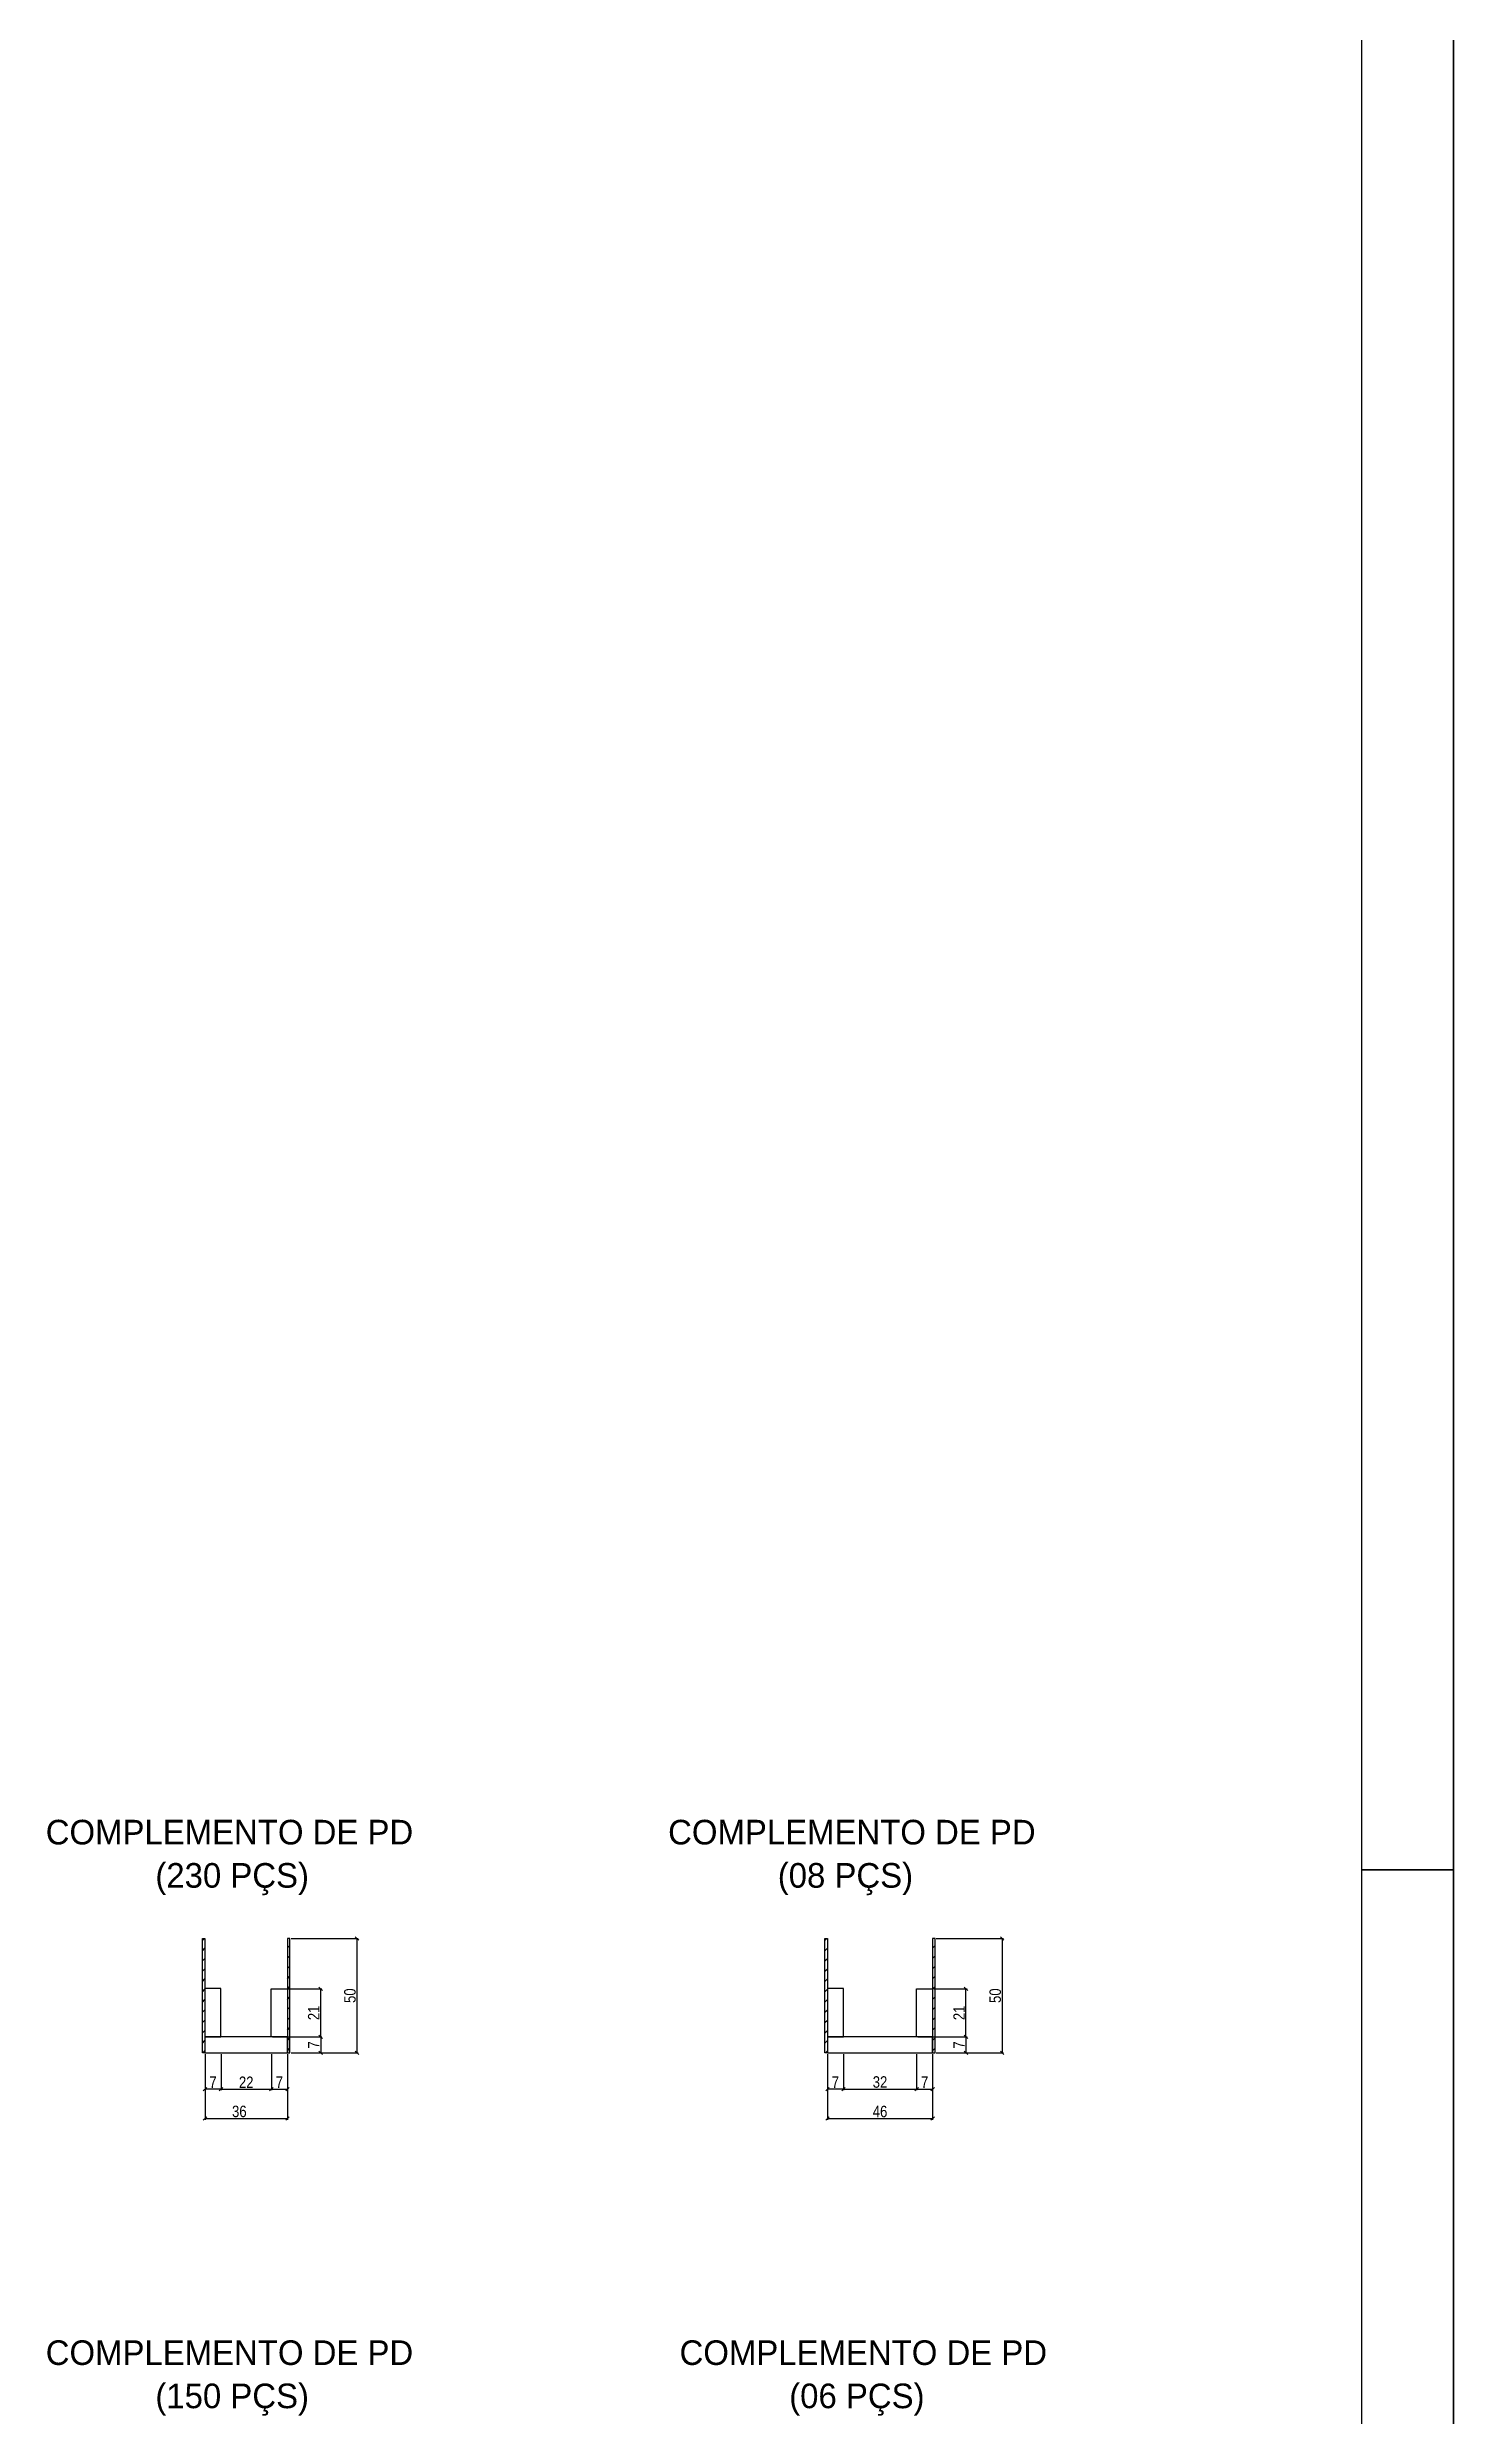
# Model space of a CAD drawing. Extents: x 17311 to 161354, y 153625 to 213544.
# Drawn here: x 23091 to 24320, y 209403 to 211473 of the extents above; entities that cross this region are included whole.
import ezdxf

# ---------------------------------------------------------------- set-up
doc = ezdxf.new("R2010")
doc.units = 0
doc.layers.get('0').update_dxf_attribs({"linetype": 'CONTINUOUS'})
doc.layers.get('DEFPOINTS').update_dxf_attribs({"linetype": 'CONTINUOUS'})
doc.layers.add('00 - FELIPE', color=2, linetype='CONTINUOUS', plot=False)
for name, color, linetype in [('COTA', 241, 'CONTINUOUS'), ('detalhes', 4, 'CONTINUOUS'), ('SARR_7x7', 40, 'CONTINUOUS')]:
    doc.layers.add(name, color=color, linetype=linetype)
doc.layers.add('FOLHA', color=255, linetype='CONTINUOUS', lineweight=40)
doc.styles.add('COTA TECNICA 2X', font='techl___.ttf', dxfattribs={"height": 10})
doc.styles.add('ROMAS860', font='ROMAS860.SHX', dxfattribs={"height": 8.5})
doc.dimstyles.new('SECAO', dxfattribs={"dimscale": 0.333333, "dimtxt": 5, "dimasz": 9, "dimexe": 3, "dimexo": 3, "dimgap": 3, "dimtad": 1, "dimdec": 1, "dimlfac": 0.5, "dimzin": 12, "dimdsep": 46, "dimtxsty": 'COTA TECNICA 2X', "dimblk1": 'OBLIQUE', "dimblk2": 'OBLIQUE', "dimsah": 1, "dimcen": 0.9, "dimclrd": 4, "dimclre": 4, "dimclrt": 240, "dimadec": 1, "dimazin": 3, "dimtfac": 1, "dimtdec": 1, "dimtmove": 0, "dimatfit": 3, "dimfxl": 1, "dimtolj": 1, "dimtzin": 12, "dimarcsym": 0})
pattern_1 = [(45, (346.7963, 24.105), (-4.49012806, 4.49012806), [])]

# ---------------------------------------------------------------- blocks, each defined once
blk = doc.blocks.new('_Oblique')
at = {"color": 0, "linetype": 'ByBlock', "lineweight": -2}
blk.add_line((-0.5, -0.5), (0.5, 0.5), dxfattribs=at)
blk = doc.blocks.new('*D3542')
at = {"layer": 'DEFPOINTS', "color": 0, "transparency": 16777216}
for p in [(23228.6, 209720.4), (23300.6, 209720.4), (23300.6, 209663)]:
    blk.add_point(p, dxfattribs=at)
at = {"layer": 'detalhes', "color": 4, "lineweight": -2, "transparency": 16777216}
for p, q in [((23228.6, 209719.4), (23228.6, 209662)), ((23300.6, 209719.4), (23300.6, 209662)), ((23228.6, 209663), (23300.6, 209663))]:
    blk.add_line(p, q, dxfattribs=at)
at = {"layer": 'detalhes', "color": 4, "lineweight": -2, "transparency": 16777216, "xscale": 3, "yscale": 3, "zscale": 3, "rotation": 180}
blk.add_blockref('_Oblique', (23228.6, 209663), dxfattribs=at)
at = {"layer": 'detalhes', "color": 4, "lineweight": -2, "transparency": 16777216, "xscale": 3, "yscale": 3, "zscale": 3}
blk.add_blockref('_Oblique', (23300.6, 209663), dxfattribs=at)
at = {"layer": 'detalhes', "color": 240, "transparency": 16777216, "insert": (23258.6, 209669.2), "char_height": 10, "attachment_point": 5, "style": 'COTA TECNICA 2X'}
blk.add_mtext('\\A1;36', dxfattribs=at)
blk = doc.blocks.new('*D3543')
at = {"layer": 'DEFPOINTS', "color": 0, "transparency": 16777216}
for p in [(23242.6, 209720.4), (23286.6, 209720.4), (23286.6, 209688.7)]:
    blk.add_point(p, dxfattribs=at)
at = {"layer": 'detalhes', "color": 4, "lineweight": -2, "transparency": 16777216}
for p, q in [((23242.6, 209719.4), (23242.6, 209687.7)), ((23286.6, 209719.4), (23286.6, 209687.7)), ((23242.6, 209688.7), (23286.6, 209688.7))]:
    blk.add_line(p, q, dxfattribs=at)
at = {"layer": 'detalhes', "color": 4, "lineweight": -2, "transparency": 16777216, "xscale": 3, "yscale": 3, "zscale": 3, "rotation": 180}
blk.add_blockref('_Oblique', (23242.6, 209688.7), dxfattribs=at)
at = {"layer": 'detalhes', "color": 4, "lineweight": -2, "transparency": 16777216, "xscale": 3, "yscale": 3, "zscale": 3}
blk.add_blockref('_Oblique', (23286.6, 209688.7), dxfattribs=at)
at = {"layer": 'detalhes', "color": 240, "transparency": 16777216, "insert": (23264.6, 209694.7), "char_height": 10, "attachment_point": 5, "style": 'COTA TECNICA 2X'}
blk.add_mtext('\\A1;22', dxfattribs=at)
blk = doc.blocks.new('*D3544')
at = {"layer": 'DEFPOINTS', "color": 0, "transparency": 16777216}
for p in [(23286.6, 209688.7), (23300.6, 209688.7), (23300.6, 209688.7)]:
    blk.add_point(p, dxfattribs=at)
at = {"layer": 'detalhes', "color": 4, "lineweight": -2, "transparency": 16777216}
blk.add_line((23286.6, 209688.7), (23300.6, 209688.7), dxfattribs=at)
at = {"layer": 'detalhes', "color": 4, "lineweight": -2, "transparency": 16777216, "xscale": 3, "yscale": 3, "zscale": 3, "rotation": 180}
blk.add_blockref('_Oblique', (23286.6, 209688.7), dxfattribs=at)
at = {"layer": 'detalhes', "color": 4, "lineweight": -2, "transparency": 16777216, "xscale": 3, "yscale": 3, "zscale": 3}
blk.add_blockref('_Oblique', (23300.6, 209688.7), dxfattribs=at)
at = {"layer": 'detalhes', "color": 240, "transparency": 16777216, "insert": (23293.6, 209694.8), "char_height": 10, "attachment_point": 5, "style": 'COTA TECNICA 2X'}
blk.add_mtext('\\A1;7', dxfattribs=at)
blk = doc.blocks.new('*D3545')
at = {"layer": 'DEFPOINTS', "color": 0, "transparency": 16777216}
for p in [(23228.6, 209688.7), (23228.6, 209688.7), (23242.6, 209688.7)]:
    blk.add_point(p, dxfattribs=at)
at = {"layer": 'detalhes', "color": 4, "lineweight": -2, "transparency": 16777216}
blk.add_line((23242.6, 209688.7), (23228.6, 209688.7), dxfattribs=at)
at = {"layer": 'detalhes', "color": 4, "lineweight": -2, "transparency": 16777216, "xscale": 3, "yscale": 3, "zscale": 3, "rotation": 180}
blk.add_blockref('_Oblique', (23228.6, 209688.7), dxfattribs=at)
at = {"layer": 'detalhes', "color": 4, "lineweight": -2, "transparency": 16777216, "xscale": 3, "yscale": 3, "zscale": 3}
blk.add_blockref('_Oblique', (23242.6, 209688.7), dxfattribs=at)
at = {"layer": 'detalhes', "color": 240, "transparency": 16777216, "insert": (23235.6, 209694.8), "char_height": 10, "attachment_point": 5, "style": 'COTA TECNICA 2X'}
blk.add_mtext('\\A1;7', dxfattribs=at)
blk = doc.blocks.new('*D3546')
at = {"layer": 'DEFPOINTS', "color": 0, "transparency": 16777216}
for p in [(23286.6, 209734.4), (23304.6, 209720.4), (23329.7, 209720.4)]:
    blk.add_point(p, dxfattribs=at)
at = {"layer": 'detalhes', "color": 4, "lineweight": -2, "transparency": 16777216}
for p, q in [((23287.6, 209734.4), (23330.7, 209734.4)), ((23329.7, 209734.4), (23329.7, 209720.4)), ((23305.6, 209720.4), (23330.7, 209720.4))]:
    blk.add_line(p, q, dxfattribs=at)
at = {"layer": 'detalhes', "color": 4, "lineweight": -2, "transparency": 16777216, "xscale": 3, "yscale": 3, "zscale": 3}
for p, rotation in [((23329.7, 209734.4), 90), ((23329.7, 209720.4), 270)]:
    blk.add_blockref('_Oblique', p, dxfattribs=dict(at, rotation=rotation))
at = {"layer": 'detalhes', "color": 240, "transparency": 16777216, "insert": (23323.6, 209727.4), "char_height": 10, "attachment_point": 5, "rotation": 90, "style": 'COTA TECNICA 2X'}
blk.add_mtext('\\A1;7', dxfattribs=at)
blk = doc.blocks.new('*D3547')
at = {"layer": 'DEFPOINTS', "color": 0, "transparency": 16777216}
for p in [(23300.6, 209776.4), (23329.7, 209776.4), (23300.6, 209734.4)]:
    blk.add_point(p, dxfattribs=at)
at = {"layer": 'detalhes', "color": 4, "lineweight": -2, "transparency": 16777216}
for p, q in [((23301.6, 209776.4), (23330.7, 209776.4)), ((23329.7, 209734.4), (23329.7, 209776.4)), ((23301.6, 209734.4), (23330.7, 209734.4))]:
    blk.add_line(p, q, dxfattribs=at)
at = {"layer": 'detalhes', "color": 4, "lineweight": -2, "transparency": 16777216, "xscale": 3, "yscale": 3, "zscale": 3}
for p, rotation in [((23329.7, 209776.4), 90), ((23329.7, 209734.4), 270)]:
    blk.add_blockref('_Oblique', p, dxfattribs=dict(at, rotation=rotation))
at = {"layer": 'detalhes', "color": 240, "transparency": 16777216, "insert": (23323.6, 209755.4), "char_height": 10, "attachment_point": 5, "rotation": 90, "style": 'COTA TECNICA 2X'}
blk.add_mtext('\\A1;21', dxfattribs=at)
blk = doc.blocks.new('*D3548')
at = {"layer": 'DEFPOINTS', "color": 0, "transparency": 16777216}
for p in [(23302.8, 209820.4), (23302.8, 209720.4), (23361.4, 209720.4)]:
    blk.add_point(p, dxfattribs=at)
at = {"layer": 'detalhes', "color": 4, "lineweight": -2, "transparency": 16777216}
for p, q in [((23303.8, 209820.4), (23362.4, 209820.4)), ((23361.4, 209820.4), (23361.4, 209720.4)), ((23303.8, 209720.4), (23362.4, 209720.4))]:
    blk.add_line(p, q, dxfattribs=at)
at = {"layer": 'detalhes', "color": 4, "lineweight": -2, "transparency": 16777216, "xscale": 3, "yscale": 3, "zscale": 3}
for p, rotation in [((23361.4, 209820.4), 90), ((23361.4, 209720.4), 270)]:
    blk.add_blockref('_Oblique', p, dxfattribs=dict(at, rotation=rotation))
at = {"layer": 'detalhes', "color": 240, "transparency": 16777216, "insert": (23355.3, 209770.4), "char_height": 10, "attachment_point": 5, "rotation": 90, "style": 'COTA TECNICA 2X'}
blk.add_mtext('\\A1;50', dxfattribs=at)
blk = doc.blocks.new('*D3550')
at = {"layer": 'DEFPOINTS', "color": 0, "transparency": 16777216}
for p in [(23772.5, 209720.4), (23864.5, 209720.4), (23864.5, 209663)]:
    blk.add_point(p, dxfattribs=at)
at = {"layer": 'detalhes', "color": 4, "lineweight": -2, "transparency": 16777216}
for p, q in [((23772.5, 209719.4), (23772.5, 209662)), ((23864.5, 209719.4), (23864.5, 209662)), ((23772.5, 209663), (23864.5, 209663))]:
    blk.add_line(p, q, dxfattribs=at)
at = {"layer": 'detalhes', "color": 4, "lineweight": -2, "transparency": 16777216, "xscale": 3, "yscale": 3, "zscale": 3, "rotation": 180}
blk.add_blockref('_Oblique', (23772.5, 209663), dxfattribs=at)
at = {"layer": 'detalhes', "color": 4, "lineweight": -2, "transparency": 16777216, "xscale": 3, "yscale": 3, "zscale": 3}
blk.add_blockref('_Oblique', (23864.5, 209663), dxfattribs=at)
at = {"layer": 'detalhes', "color": 240, "transparency": 16777216, "insert": (23818.5, 209669.1), "char_height": 10, "attachment_point": 5, "style": 'COTA TECNICA 2X'}
blk.add_mtext('\\A1;46', dxfattribs=at)
blk = doc.blocks.new('*D3551')
at = {"layer": 'DEFPOINTS', "color": 0, "transparency": 16777216}
for p in [(23786.5, 209720.4), (23850.5, 209720.4), (23850.5, 209688.7)]:
    blk.add_point(p, dxfattribs=at)
at = {"layer": 'detalhes', "color": 4, "lineweight": -2, "transparency": 16777216}
for p, q in [((23786.5, 209719.4), (23786.5, 209687.7)), ((23850.5, 209719.4), (23850.5, 209687.7)), ((23786.5, 209688.7), (23850.5, 209688.7))]:
    blk.add_line(p, q, dxfattribs=at)
at = {"layer": 'detalhes', "color": 4, "lineweight": -2, "transparency": 16777216, "xscale": 3, "yscale": 3, "zscale": 3, "rotation": 180}
blk.add_blockref('_Oblique', (23786.5, 209688.7), dxfattribs=at)
at = {"layer": 'detalhes', "color": 4, "lineweight": -2, "transparency": 16777216, "xscale": 3, "yscale": 3, "zscale": 3}
blk.add_blockref('_Oblique', (23850.5, 209688.7), dxfattribs=at)
at = {"layer": 'detalhes', "color": 240, "transparency": 16777216, "insert": (23818.5, 209694.9), "char_height": 10, "attachment_point": 5, "style": 'COTA TECNICA 2X'}
blk.add_mtext('\\A1;32', dxfattribs=at)
blk = doc.blocks.new('*D3552')
at = {"layer": 'DEFPOINTS', "color": 0, "transparency": 16777216}
for p in [(23850.5, 209688.7), (23864.5, 209688.7), (23864.5, 209688.7)]:
    blk.add_point(p, dxfattribs=at)
at = {"layer": 'detalhes', "color": 4, "lineweight": -2, "transparency": 16777216}
blk.add_line((23850.5, 209688.7), (23864.5, 209688.7), dxfattribs=at)
at = {"layer": 'detalhes', "color": 4, "lineweight": -2, "transparency": 16777216, "xscale": 3, "yscale": 3, "zscale": 3, "rotation": 180}
blk.add_blockref('_Oblique', (23850.5, 209688.7), dxfattribs=at)
at = {"layer": 'detalhes', "color": 4, "lineweight": -2, "transparency": 16777216, "xscale": 3, "yscale": 3, "zscale": 3}
blk.add_blockref('_Oblique', (23864.5, 209688.7), dxfattribs=at)
at = {"layer": 'detalhes', "color": 240, "transparency": 16777216, "insert": (23857.5, 209694.8), "char_height": 10, "attachment_point": 5, "style": 'COTA TECNICA 2X'}
blk.add_mtext('\\A1;7', dxfattribs=at)
blk = doc.blocks.new('*D3553')
at = {"layer": 'DEFPOINTS', "color": 0, "transparency": 16777216}
for p in [(23772.5, 209688.7), (23772.5, 209688.7), (23786.5, 209688.7)]:
    blk.add_point(p, dxfattribs=at)
at = {"layer": 'detalhes', "color": 4, "lineweight": -2, "transparency": 16777216}
blk.add_line((23786.5, 209688.7), (23772.5, 209688.7), dxfattribs=at)
at = {"layer": 'detalhes', "color": 4, "lineweight": -2, "transparency": 16777216, "xscale": 3, "yscale": 3, "zscale": 3, "rotation": 180}
blk.add_blockref('_Oblique', (23772.5, 209688.7), dxfattribs=at)
at = {"layer": 'detalhes', "color": 4, "lineweight": -2, "transparency": 16777216, "xscale": 3, "yscale": 3, "zscale": 3}
blk.add_blockref('_Oblique', (23786.5, 209688.7), dxfattribs=at)
at = {"layer": 'detalhes', "color": 240, "transparency": 16777216, "insert": (23779.5, 209694.8), "char_height": 10, "attachment_point": 5, "style": 'COTA TECNICA 2X'}
blk.add_mtext('\\A1;7', dxfattribs=at)
blk = doc.blocks.new('*D3554')
at = {"layer": 'DEFPOINTS', "color": 0, "transparency": 16777216}
for p in [(23850.5, 209734.4), (23868.5, 209720.4), (23893.6, 209720.4)]:
    blk.add_point(p, dxfattribs=at)
at = {"layer": 'detalhes', "color": 4, "lineweight": -2, "transparency": 16777216}
for p, q in [((23851.5, 209734.4), (23894.6, 209734.4)), ((23893.6, 209734.4), (23893.6, 209720.4)), ((23869.5, 209720.4), (23894.6, 209720.4))]:
    blk.add_line(p, q, dxfattribs=at)
at = {"layer": 'detalhes', "color": 4, "lineweight": -2, "transparency": 16777216, "xscale": 3, "yscale": 3, "zscale": 3}
for p, rotation in [((23893.6, 209734.4), 90), ((23893.6, 209720.4), 270)]:
    blk.add_blockref('_Oblique', p, dxfattribs=dict(at, rotation=rotation))
at = {"layer": 'detalhes', "color": 240, "transparency": 16777216, "insert": (23887.5, 209727.4), "char_height": 10, "attachment_point": 5, "rotation": 90, "style": 'COTA TECNICA 2X'}
blk.add_mtext('\\A1;7', dxfattribs=at)
blk = doc.blocks.new('*D3555')
at = {"layer": 'DEFPOINTS', "color": 0, "transparency": 16777216}
for p in [(23864.5, 209776.4), (23893.6, 209776.4), (23864.5, 209734.4)]:
    blk.add_point(p, dxfattribs=at)
at = {"layer": 'detalhes', "color": 4, "lineweight": -2, "transparency": 16777216}
for p, q in [((23865.5, 209776.4), (23894.6, 209776.4)), ((23893.6, 209734.4), (23893.6, 209776.4)), ((23865.5, 209734.4), (23894.6, 209734.4))]:
    blk.add_line(p, q, dxfattribs=at)
at = {"layer": 'detalhes', "color": 4, "lineweight": -2, "transparency": 16777216, "xscale": 3, "yscale": 3, "zscale": 3}
for p, rotation in [((23893.6, 209776.4), 90), ((23893.6, 209734.4), 270)]:
    blk.add_blockref('_Oblique', p, dxfattribs=dict(at, rotation=rotation))
at = {"layer": 'detalhes', "color": 240, "transparency": 16777216, "insert": (23887.6, 209755.4), "char_height": 10, "attachment_point": 5, "rotation": 90, "style": 'COTA TECNICA 2X'}
blk.add_mtext('\\A1;21', dxfattribs=at)
blk = doc.blocks.new('*D3549')
at = {"layer": 'DEFPOINTS', "color": 0, "transparency": 16777216}
for p in [(23866.7, 209820.4), (23866.7, 209720.4), (23925.3, 209720.4)]:
    blk.add_point(p, dxfattribs=at)
at = {"layer": 'detalhes', "color": 4, "lineweight": -2, "transparency": 16777216}
for p, q in [((23867.7, 209820.4), (23926.3, 209820.4)), ((23925.3, 209820.4), (23925.3, 209720.4)), ((23867.7, 209720.4), (23926.3, 209720.4))]:
    blk.add_line(p, q, dxfattribs=at)
at = {"layer": 'detalhes', "color": 4, "lineweight": -2, "transparency": 16777216, "xscale": 3, "yscale": 3, "zscale": 3}
for p, rotation in [((23925.3, 209820.4), 90), ((23925.3, 209720.4), 270)]:
    blk.add_blockref('_Oblique', p, dxfattribs=dict(at, rotation=rotation))
at = {"layer": 'detalhes', "color": 240, "transparency": 16777216, "insert": (23919.2, 209770.4), "char_height": 10, "attachment_point": 5, "rotation": 90, "style": 'COTA TECNICA 2X'}
blk.add_mtext('\\A1;50', dxfattribs=at)

msp = doc.modelspace()

# ---------------------------------------------------------------- hatches: boundary and pattern name
at = {"layer": 'COTA'}
h = msp.add_hatch(dxfattribs=at)
h.set_pattern_fill('ANSI31', color=256, scale=2, style=0)
h.set_pattern_definition(pattern_1)
h.paths.add_polyline_path([(23228.55, 209820.43), (23226.35, 209820.43), (23226.35, 209720.43), (23228.55, 209720.43)])
h = msp.add_hatch(dxfattribs=at)
h.set_pattern_fill('ANSI31', color=256, scale=2, style=0)
h.set_pattern_definition(pattern_1)
h.paths.add_polyline_path([(23300.55, 209720.43), (23302.75, 209720.43), (23302.75, 209820.43), (23300.55, 209820.43)])
h = msp.add_hatch(dxfattribs=at)
h.set_pattern_fill('ANSI31', color=256, scale=2, style=0)
h.set_pattern_definition([(45, (890.715, 24.105), (-4.49012806, 4.49012806), [])])
h.paths.add_polyline_path([(23772.47, 209820.43), (23770.27, 209820.43), (23770.27, 209720.43), (23772.47, 209720.43)])
h = msp.add_hatch(dxfattribs=at)
h.set_pattern_fill('ANSI31', color=256, scale=2, style=0)
h.set_pattern_definition([(45, (910.715, 24.105), (-4.49012806, 4.49012806), [])])
h.paths.add_polyline_path([(23864.47, 209720.43), (23866.67, 209720.43), (23866.67, 209820.43), (23864.47, 209820.43)])

# ---------------------------------------------------------------- linework, layer by layer
at = {"color": 30}
msp.add_line((24239.28, 213463.46), (24239.28, 205180.82), dxfattribs=at)
at = {"linetype": 'Continuous'}
for points in [[(23250.55, 209720.43), (23300.55, 209720.43), (23300.55, 209734.43), (23228.55, 209734.43), (23228.55, 209720.43), (23250.55, 209720.43)], [(23794.47, 209720.43), (23864.47, 209720.43), (23864.47, 209734.43), (23772.47, 209734.43), (23772.47, 209720.43), (23794.47, 209720.43)]]:
    msp.add_lwpolyline(points, dxfattribs=at)
at = {"layer": '00 - FELIPE', "color": 6, "linetype": 'ByBlock'}
for points in [[(23228.55, 209720.43), (23226.35, 209720.43), (23226.35, 209820.43), (23228.55, 209820.43)], [(23300.55, 209720.43), (23302.75, 209720.43), (23302.75, 209820.43), (23300.55, 209820.43)], [(23772.47, 209720.43), (23770.27, 209720.43), (23770.27, 209820.43), (23772.47, 209820.43)], [(23864.47, 209720.43), (23866.67, 209720.43), (23866.67, 209820.43), (23864.47, 209820.43)]]:
    msp.add_lwpolyline(points, close=True, dxfattribs=at)
at = {"layer": 'FOLHA'}
for p, q in [((24319.75, 213543.93), (24319.75, 205100.34)), ((24319.75, 209880.4), (24239.28, 209880.4))]:
    msp.add_line(p, q, dxfattribs=at)
at = {"layer": 'SARR_7x7', "linetype": 'Continuous'}
for points in [[(23228.55, 209734.43), (23242.55, 209734.43), (23242.55, 209776.62), (23228.55, 209776.62)], [(23300.55, 209734.43), (23286.55, 209734.43), (23286.55, 209776.4), (23300.55, 209776.4)], [(23772.47, 209734.43), (23786.47, 209734.43), (23786.47, 209776.62), (23772.47, 209776.62)], [(23864.47, 209734.43), (23850.47, 209734.43), (23850.47, 209776.4), (23864.47, 209776.4)]]:
    msp.add_lwpolyline(points, close=True, dxfattribs=at)

# ---------------------------------------------------------------- texts
at = {"linetype": 'Continuous', "style": 'ROMAS860'}
for s, p in [('COMPLEMENTO DE PD', (23089.4, 209902.59)), ('COMPLEMENTO DE PD', (23633.32, 209902.59)), ('(230 PÇS)', (23185.22, 209864.8)), ('(08 PÇS)', (23729.14, 209864.8)), ('COMPLEMENTO DE PD', (23089.4, 209447.65)), ('COMPLEMENTO DE PD', (23643.32, 209447.65)), ('(150 PÇS)', (23185.22, 209409.86)), ('(06 PÇS)', (23739.14, 209409.86))]:
    msp.add_text(s, height=21.505, dxfattribs=at).set_placement(p)

# ---------------------------------------------------------------- dimensions: what is measured, and where the dimension line sits
at = {"layer": 'detalhes', "color": 3}
for base, p1, p2, picture, middle in [((23361.39, 209720.43), (23302.75, 209820.43), (23302.75, 209720.43), '*D3548', (23355.28, 209770.43)), ((23925.3, 209720.43), (23866.67, 209820.43), (23866.67, 209720.43), '*D3549', (23919.19, 209770.43)), ((23329.7, 209776.4), (23300.55, 209734.43), (23300.55, 209776.4), '*D3547', (23323.64, 209755.41)), ((23893.62, 209776.4), (23864.47, 209734.43), (23864.47, 209776.4), '*D3555', (23887.56, 209755.41)), ((23329.7, 209720.43), (23286.55, 209734.43), (23304.61, 209720.43), '*D3546', (23323.63, 209727.43)), ((23893.62, 209720.43), (23850.47, 209734.43), (23868.53, 209720.43), '*D3554', (23887.55, 209727.43))]:
    dim = msp.add_linear_dim(base=base, p1=p1, p2=p2, angle=90, dimstyle='SECAO', dxfattribs=at)
    dim.commit()
    dim.dimension.update_dxf_attribs({"geometry": picture, "text_midpoint": middle})
for base, p1, p2, picture, middle in [((23300.55, 209662.97), (23228.55, 209720.43), (23300.55, 209720.43), '*D3542', (23258.55, 209662.97)), ((23286.55, 209688.69), (23242.55, 209720.43), (23286.55, 209720.43), '*D3543', (23264.55, 209688.69)), ((23300.55, 209688.69), (23286.55, 209688.69), (23300.55, 209688.69), '*D3544', (23293.55, 209688.69)), ((23864.47, 209662.97), (23772.47, 209720.43), (23864.47, 209720.43), '*D3550', (23818.47, 209662.97)), ((23850.47, 209688.69), (23786.47, 209720.43), (23850.47, 209720.43), '*D3551', (23818.47, 209688.69)), ((23864.47, 209688.69), (23850.47, 209688.69), (23864.47, 209688.69), '*D3552', (23857.47, 209688.69))]:
    dim = msp.add_linear_dim(base=base, p1=p1, p2=p2, dimstyle='SECAO', dxfattribs=at)
    dim.commit()
    dim.dimension.update_dxf_attribs({"geometry": picture, "text_midpoint": middle, "dimtype": 160})
for base, p1, p2, picture, middle in [((23228.55, 209688.69), (23242.55, 209688.69), (23228.55, 209688.69), '*D3545', (23235.55, 209694.76)), ((23772.47, 209688.69), (23786.47, 209688.69), (23772.47, 209688.69), '*D3553', (23779.47, 209694.76))]:
    dim = msp.add_linear_dim(base=base, p1=p1, p2=p2, dimstyle='SECAO', dxfattribs=at)
    dim.commit()
    dim.dimension.update_dxf_attribs({"geometry": picture, "text_midpoint": middle})

doc.saveas('drawing.dxf')
